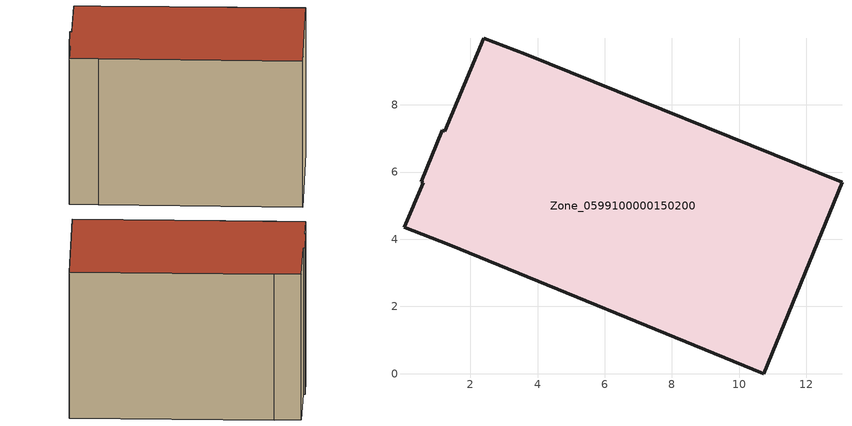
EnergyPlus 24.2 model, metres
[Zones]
Zone_0599100000150200
 floor ground (C_G): 2.4,9.98 3.65,9.51 13.06,5.7 10.73,0 1.37,3.84 0.04,4.36 0.6,5.69 0.54,5.71 1.16,7.25 1.24,7.22 z0.1
 wall outside (C_F): 10.73,0 13.06,5.7 3.65,9.51 2.4,9.98 1.24,7.22 1.16,7.25 0.54,5.71 0.6,5.69 0.04,4.36 1.37,3.84 10.73,0 z0.1:8.08
 roof outside (C_R): 3.65,9.51 2.4,9.98 1.24,7.22 1.16,7.25 0.54,5.71 0.6,5.69 0.04,4.36 1.37,3.84 10.73,0 13.06,5.7 z8.08
[BUILDING]
Pand.0599100000150200: North Axis=0; Terrain=City; Loads Convergence Tolerance Value=0.04; Temperature Convergence Tolerance Value=0.4; Solar Distribution=FullExterior; Maximum Number of Warmup Days=25; Minimum Number of Warmup Days=1
[Site:Location]
Rotterdam.The.Hague.AP_ZH_NLD Design_Conditions: Latitude=51.96; Longitude=4.45; Time Zone=1; Elevation=-4.5
[SITE:GROUNDTEMPERATURE:BUILDINGSURFACE]
18, 18, 18, 18, 18, 18, 18, 18, 18, 18, 18, 18
[MATERIAL] Thermal Absorptance=0.9; Solar Absorptance=0.7; Visible Absorptance=0.7
Name | Roughness | Thickness | Conductivity | Density | Specific Heat
G.TI.1946 | MediumSmooth | 0.15 | 1 | 540 | 1210
F.TI.1946 | Rough | 0.3 | 0.857143 | 1920 | 840
R.TI.1946 | MediumRough | 0.2 | 0.1 | 1500 | 1000
[CONSTRUCTION]
C_G: G.TI.1946
C_F: F.TI.1946
C_R: R.TI.1946
[ZONE]
Zone_0599100000150200: Type=1; Multiplier=1; Ceiling Height=Autocalculate; Volume=Autocalculate; Floor Area=autocalculate; Part of Total Floor Area=Yes
[ZONEINFILTRATION:DESIGNFLOWRATE]
Infil_Zone_0599100000150200: Zone or ZoneList or Space or SpaceList=Zone_0599100000150200; Schedule=AlwaysOn; Design Flow Rate Calculation Method=Flow/Area; Flow Rate per Floor Area=0.003; Constant Term Coefficient=1; Temperature Term Coefficient=0; Velocity Term Coefficient=0; Velocity Squared Term Coefficient=0
[HVACTEMPLATE:ZONE:IDEALLOADSAIRSYSTEM]
Zone_0599100000150200: Maximum Heating Supply Air Temperature=50; Minimum Cooling Supply Air Temperature=13; Maximum Heating Supply Air Humidity Ratio=0.0156; Minimum Cooling Supply Air Humidity Ratio=0.0077; Heating Limit=NoLimit; Cooling Limit=NoLimit; Dehumidification Control Type=ConstantSensibleHeatRatio; Cooling Sensible Heat Ratio=0.7; Dehumidification Setpoint=60; Humidification Control Type=None; Humidification Setpoint=30; Outdoor Air Method=None; Outdoor Air Flow Rate per Person=0.00944; Outdoor Air Flow Rate per Zone Floor Area=0; Outdoor Air Flow Rate per Zone=0; Demand Controlled Ventilation Type=None; Outdoor Air Economizer Type=NoEconomizer; Heat Recovery Type=None; Sensible Heat Recovery Effectiveness=0.7; Latent Heat Recovery Effectiveness=0.65
[ZONECONTROL:THERMOSTAT]
ThermostatControl_Zone_0599100000150200: Zone or ZoneList=Zone_0599100000150200; Control Type Schedule=DualSetpointControlType; Control 1=Thermostat_Zone_0599100000150200; Temperature Difference Between Cutout And Setpoint=0
[THERMOSTATSETPOINT:DUALSETPOINT]
Thermostat_Zone_0599100000150200: Heating Setpoint Temperature Schedule=HeatingSetpoint_Zone_0599100000150200; Cooling Setpoint Temperature Schedule=CoolingSetpoint_Zone_0599100000150200
[SCHEDULE:COMPACT]
HeatingSetpoint_Zone_0599100000150200: Through: 12/31, For: AllDays, Until: 24:00, 21
CoolingSetpoint_Zone_0599100000150200: Through: 12/31, For: AllDays, Until: 24:00, 24
DualSetpointControlType: Through: 12/31, For: AllDays, Until: 24:00, 4
AlwaysOn: Through: 12/31, For: AllDays, Until: 24:00, 1
